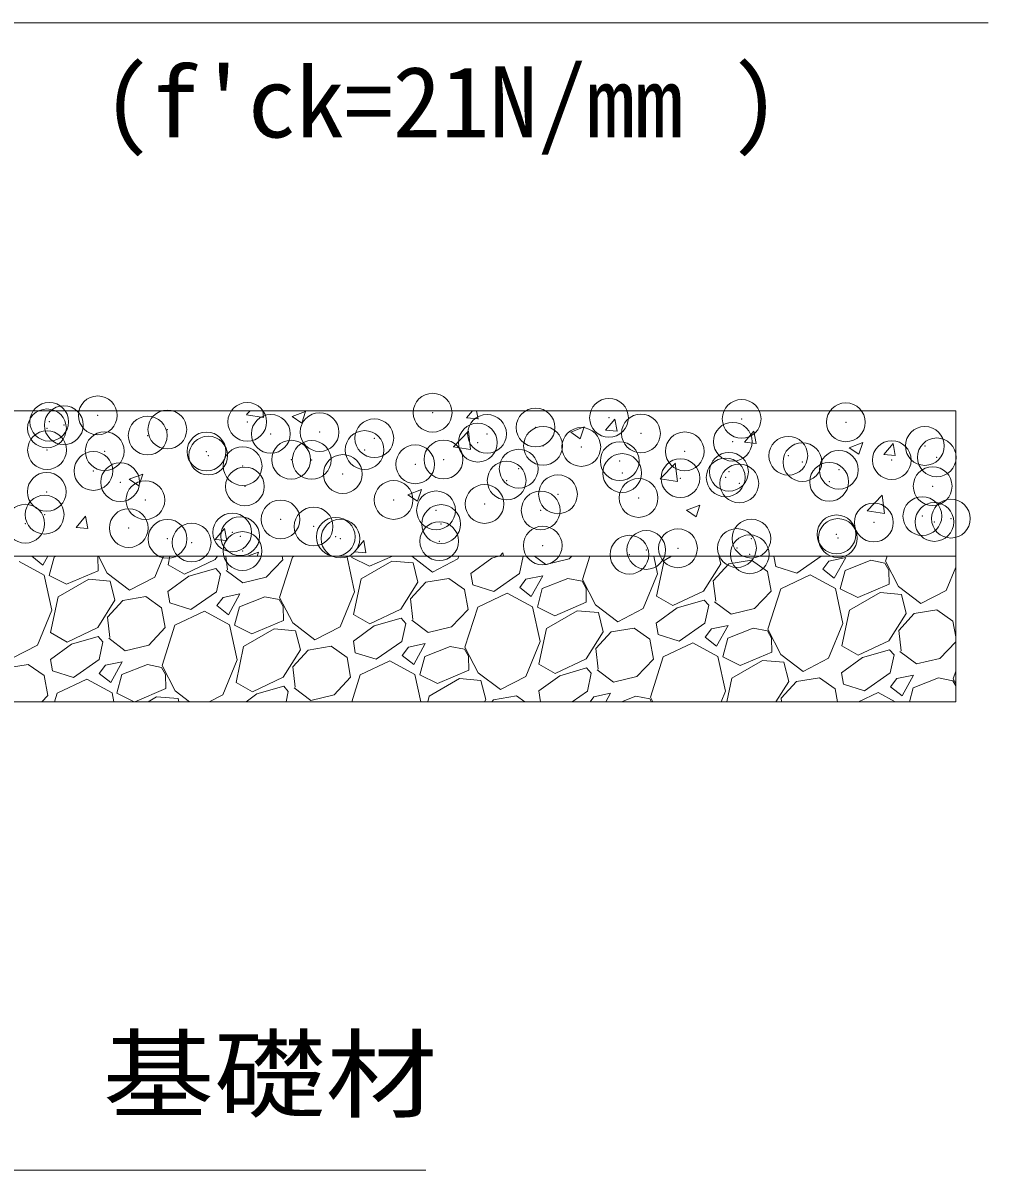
# Model space of a CAD drawing. Units: millimetres at full size; details may follow other scales. Extents: x 37600 to 71200, y 27760 to 51520.
# Drawn here: x 53188 to 54183, y 37597 to 38780 of the extents above; entities that cross this region are included whole.
import ezdxf
from ezdxf.enums import TextEntityAlignment as Align

# ---------------------------------------------------------------- set-up
doc = ezdxf.new("R2010")
doc.units = ezdxf.units.MM
doc.header["$LTSCALE"] = 80.0044
doc.header["$PDMODE"] = 32
doc.header["$PDSIZE"] = 40
for name, color, linetype, lineweight in [('0_2', 4, 'Continuous', 13), ('寸法', 6, 'Continuous', 13), ('ﾊｯﾁﾝｸﾞ', 4, 'Continuous', 9)]:
    doc.layers.add(name, color=color, linetype=linetype, lineweight=lineweight)
doc.styles.add('ＭＳ ゴシック', font='')
doc.styles.get('ＭＳ ゴシック').set_extended_font_data('MS Gothic')

msp = doc.modelspace()

# ---------------------------------------------------------------- linework, layer by layer
at = {"layer": '0_2', "color": 7}
for points in [[(50250, 38380), (50250, 38230), (50500, 38230), (50500, 37647), (52000, 37647), (52000, 38230), (54150, 38230), (54150, 38380), (51850, 38380), (51850, 37797), (50650, 37797), (50650, 38380)], [(52000, 38230), (54150, 38230), (54150, 38080), (52000, 38080)]]:
    msp.add_lwpolyline(points, close=True, dxfattribs=at)
at = {"layer": '寸法'}
for points in [[(52950, 38380), (52985.78, 38451.55), (53150, 38780), (54183.33, 38780)], [(52950, 38080), (52980.61, 38006.09), (53150, 37597), (53603.33, 37597)]]:
    msp.add_lwpolyline(points, dxfattribs=at)
at = {"layer": 'ﾊｯﾁﾝｸﾞ'}
for p, q in [((53418.26, 38376.03), (53422.06, 38380)), ((53436.02, 38373.25), (53435.24, 38380)), ((53465.32, 38373.96), (53479.33, 38379.34)), ((53475.27, 38367.25), (53479.33, 38379.34)), ((53645.3, 38372.6), (53651.51, 38380)), ((53657.25, 38371.55), (53655.7, 38380)), ((53418.24, 38376.01), (53436.02, 38373.25)), ((53465.32, 38373.96), (53475.27, 38367.25)), ((53645.3, 38372.6), (53657.25, 38371.56)), ((53788.75, 38360.05), (53798.39, 38371.54)), ((53800.71, 38359), (53798.39, 38371.54)), ((53631.71, 38342.93), (53647.28, 38359.17)), ((53649.47, 38340.15), (53647.26, 38359.14)), ((53752.75, 38357.94), (53766.75, 38363.32)), ((53752.75, 38357.94), (53762.7, 38351.23)), ((53762.7, 38351.23), (53766.75, 38363.32)), ((53788.75, 38360.05), (53800.71, 38359)), ((53932.2, 38347.5), (53941.85, 38358.99)), ((53944.16, 38346.45), (53941.85, 38358.99)), ((53631.68, 38342.91), (53649.47, 38340.15)), ((53932.2, 38347.5), (53944.16, 38346.45)), ((54040.18, 38341.93), (54054.18, 38347.3)), ((54040.18, 38341.93), (54050.12, 38335.22)), ((54050.12, 38335.22), (54054.18, 38347.3)), ((54075.66, 38334.95), (54085.3, 38346.44)), ((54087.61, 38333.9), (54085.3, 38346.44)), ((54075.66, 38334.95), (54087.61, 38333.9)), ((53845.15, 38309.83), (53860.73, 38326.06)), ((53862.92, 38307.05), (53860.71, 38326.04)), ((53297.28, 38309.45), (53311.28, 38314.83)), ((53297.28, 38309.45), (53307.23, 38302.74)), ((53307.23, 38302.74), (53311.28, 38314.83)), ((53845.13, 38309.8), (53862.92, 38307.05)), ((53584.7, 38293.44), (53598.71, 38298.81)), ((53594.65, 38286.73), (53598.71, 38298.81)), ((53584.7, 38293.44), (53594.65, 38286.73)), ((53872.13, 38277.42), (53886.13, 38282.8)), ((53882.08, 38270.71), (53886.13, 38282.8)), ((54058.6, 38276.72), (54074.18, 38292.96)), ((54076.37, 38273.94), (54074.16, 38292.94)), ((53242.69, 38259.81), (53252.34, 38271.3)), ((53254.65, 38258.77), (53252.34, 38271.3)), ((53872.13, 38277.42), (53882.08, 38270.71)), ((54058.58, 38276.7), (54076.37, 38273.94)), ((53242.69, 38259.81), (53254.65, 38258.77)), ((53386.15, 38247.26), (53395.79, 38258.75)), ((53398.1, 38246.22), (53395.79, 38258.75)), ((53386.15, 38247.26), (53398.1, 38246.22)), ((53529.6, 38234.71), (53539.24, 38246.2)), ((53529.6, 38234.71), (53541.55, 38233.67)), ((53541.55, 38233.67), (53539.24, 38246.2)), ((53209.61, 38210.4), (53183.67, 38224.52)), ((53196.89, 38230), (53208.34, 38220.98)), ((53208.34, 38220.98), (53213.35, 38230)), ((53219.77, 38229.2), (53214.64, 38210.07)), ((53221.81, 38230), (53219.77, 38229.2)), ((53264.92, 38229.4), (53264.57, 38230)), ((53265.15, 38214.98), (53264.92, 38229.4)), ((53265.65, 38230), (53274.72, 38212.42)), ((53323.88, 38208.47), (53332.71, 38230)), ((53337.54, 38221.21), (53339.4, 38230)), ((53386.14, 38226.64), (53354.43, 38211.56)), ((53388.27, 38230), (53386.14, 38226.64)), ((53398.69, 38216.1), (53397.03, 38230)), ((53419.44, 38230), (53430.66, 38234.31)), ((53429.22, 38230), (53430.66, 38234.31)), ((53438.66, 38208.46), (53455.77, 38226.43)), ((53465.66, 38228.9), (53452.47, 38187.34)), ((53455.77, 38226.43), (53455.12, 38230)), ((53467.99, 38230), (53465.66, 38228.9)), ((53522.09, 38229.15), (53520.54, 38230)), ((53529.89, 38193.24), (53522.09, 38229.15)), ((53527.45, 38230), (53527.13, 38228.83)), ((53527.13, 38228.83), (53545.23, 38219.88)), ((53536.61, 38206.82), (53568.13, 38225.02)), ((53545.23, 38219.88), (53568.89, 38230)), ((53568.13, 38225.02), (53590.19, 38223.2)), ((53588.76, 38230), (53610.2, 38213.74)), ((53590.19, 38223.2), (53595.14, 38203.43)), ((53610.2, 38213.74), (53636.36, 38227.23)), ((53636.36, 38227.23), (53637.5, 38230)), ((53671.44, 38228.08), (53649.8, 38212.36)), ((53678.15, 38230), (53671.44, 38228.08)), ((53679.63, 38230), (53682.69, 38233.65)), ((53683.37, 38230), (53682.69, 38233.65)), ((53703.76, 38230), (53699.99, 38212.23)), ((53715.52, 38230), (53727.04, 38221.38)), ((53727.04, 38221.38), (53751.15, 38227.22)), ((53751.15, 38227.22), (53753.79, 38230)), ((53772.54, 38230), (53764.96, 38206.1)), ((53842.38, 38212), (53838.47, 38230)), ((53841.27, 38188.72), (53849.09, 38225.57)), ((53849.09, 38225.57), (53856.76, 38230)), ((53905.67, 38230), (53907.63, 38222.19)), ((53915.79, 38222.05), (53939.39, 38225.97)), ((53939.39, 38225.97), (53955.76, 38214.41)), ((53964.25, 38219.31), (53962.47, 38230)), ((54011.06, 38230), (53985.99, 38212.46)), ((54019.1, 38225.11), (54012.71, 38216.58)), ((54036.45, 38228.66), (54019.1, 38225.11)), ((54024.56, 38207.25), (54036.45, 38228.66)), ((54062.33, 38225.83), (54035.99, 38215.47)), ((54076.93, 38222.94), (54062.33, 38225.83)), ((54081.13, 38215.67), (54076.93, 38222.94)), ((54079.08, 38230), (54077.45, 38224.85)), ((54077.45, 38224.85), (54090.93, 38198.69)), ((53232.74, 38201.12), (53265.15, 38214.98)), ((53274.72, 38212.42), (53297.72, 38194.99)), ((53354.43, 38211.56), (53337.54, 38221.21)), ((53386.7, 38217.26), (53358.95, 38209.32)), ((53391.41, 38211.9), (53386.7, 38217.26)), ((53391.41, 38211.9), (53387.5, 38193.48)), ((53397.47, 38215.4), (53414.55, 38202.63)), ((53651.76, 38200.56), (53649.8, 38212.36)), ((53699.99, 38212.23), (53673.5, 38193.71)), ((53827.61, 38175.99), (53842.38, 38212)), ((53907.63, 38222.19), (53889.87, 38194.15)), ((53899.89, 38204.79), (53915.79, 38222.05)), ((53959.5, 38193.94), (53955.76, 38214.41)), ((53985.99, 38212.46), (53964.25, 38219.31)), ((54012.71, 38216.58), (54024.56, 38207.25)), ((54035.99, 38215.47), (54030.86, 38196.34)), ((54081.37, 38201.25), (54081.13, 38215.67)), ((54140.09, 38194.74), (54150, 38218.89)), ((53217.41, 38174.49), (53209.61, 38210.4)), ((53214.64, 38210.07), (53232.74, 38201.12)), ((53224.12, 38188.06), (53255.64, 38206.26)), ((53255.64, 38206.26), (53277.7, 38204.45)), ((53277.7, 38204.45), (53282.65, 38184.67)), ((53297.72, 38194.99), (53323.88, 38208.47)), ((53358.95, 38209.32), (53337.31, 38193.6)), ((53414.55, 38202.63), (53438.66, 38208.46)), ((53528.78, 38169.97), (53536.61, 38206.82)), ((53595.14, 38203.43), (53577.38, 38175.39)), ((53587.4, 38186.03), (53603.3, 38203.29)), ((53603.3, 38203.29), (53626.9, 38207.22)), ((53626.9, 38207.22), (53643.28, 38195.66)), ((53673.5, 38193.71), (53651.76, 38200.56)), ((53706.61, 38206.36), (53700.22, 38197.82)), ((53723.96, 38209.91), (53706.61, 38206.36)), ((53712.07, 38188.5), (53723.96, 38209.91)), ((53749.85, 38207.07), (53723.5, 38196.71)), ((53764.45, 38204.18), (53749.85, 38207.07)), ((53768.65, 38196.91), (53764.45, 38204.18)), ((53764.96, 38206.1), (53778.45, 38179.94)), ((53902.42, 38183.61), (53899.89, 38204.79)), ((53999.89, 38210.79), (53969.39, 38196.41)), ((54025.82, 38196.67), (53999.89, 38210.79)), ((54048.96, 38187.39), (54081.37, 38201.25)), ((53216.3, 38151.21), (53224.12, 38188.06)), ((53290.82, 38184.54), (53314.42, 38188.46)), ((53314.42, 38188.46), (53330.79, 38176.9)), ((53339.28, 38181.8), (53337.31, 38193.6)), ((53387.5, 38193.48), (53361.01, 38174.95)), ((53394.12, 38187.6), (53387.74, 38179.06)), ((53411.47, 38191.15), (53394.12, 38187.6)), ((53399.59, 38169.74), (53411.47, 38191.15)), ((53437.36, 38188.31), (53411.01, 38177.95)), ((53451.96, 38185.43), (53437.36, 38188.31)), ((53452.47, 38187.34), (53465.96, 38161.18)), ((53515.12, 38157.23), (53529.89, 38193.24)), ((53647.02, 38175.18), (53643.28, 38195.66)), ((53687.4, 38192.03), (53656.9, 38177.66)), ((53713.34, 38177.91), (53687.4, 38192.03)), ((53700.22, 38197.82), (53712.07, 38188.5)), ((53723.5, 38196.71), (53718.37, 38177.58)), ((53768.89, 38182.5), (53768.65, 38196.91)), ((53858.16, 38179.07), (53841.27, 38188.72)), ((53889.87, 38194.15), (53858.16, 38179.07)), ((53942.39, 38175.98), (53959.5, 38193.94)), ((53969.39, 38196.41), (53956.2, 38154.85)), ((54033.62, 38160.75), (54025.82, 38196.67)), ((54030.86, 38196.34), (54048.96, 38187.39)), ((54040.34, 38174.33), (54071.86, 38192.53)), ((54071.86, 38192.53), (54093.92, 38190.72)), ((54090.93, 38198.69), (54113.93, 38181.26)), ((54093.92, 38190.72), (54098.87, 38170.94)), ((54113.93, 38181.26), (54140.09, 38194.74)), ((53282.65, 38184.67), (53264.89, 38156.64)), ((53274.92, 38167.27), (53290.82, 38184.54)), ((53334.53, 38156.43), (53330.79, 38176.9)), ((53361.01, 38174.95), (53339.28, 38181.8)), ((53387.74, 38179.06), (53399.59, 38169.74)), ((53411.01, 38177.95), (53405.89, 38158.83)), ((53456.16, 38178.15), (53451.96, 38185.43)), ((53456.4, 38163.74), (53456.16, 38178.15)), ((53589.93, 38164.86), (53587.4, 38186.03)), ((53656.9, 38177.66), (53643.72, 38136.1)), ((53721.14, 38142), (53713.34, 38177.91)), ((53718.37, 38177.58), (53736.47, 38168.64)), ((53736.47, 38168.63), (53768.89, 38182.5)), ((53778.45, 38179.94), (53801.45, 38162.5)), ((53801.45, 38162.5), (53827.61, 38175.99)), ((53862.68, 38176.84), (53841.05, 38161.11)), ((53890.43, 38184.78), (53862.68, 38176.84)), ((53895.14, 38179.41), (53890.43, 38184.78)), ((53895.14, 38179.41), (53891.23, 38160.99)), ((53901.2, 38182.91), (53918.28, 38170.14)), ((53918.28, 38170.14), (53942.39, 38175.98)), ((53202.63, 38138.47), (53217.41, 38174.49)), ((53277.44, 38146.1), (53274.92, 38167.27)), ((53374.91, 38173.28), (53344.41, 38158.9)), ((53400.85, 38159.15), (53374.91, 38173.28)), ((53423.99, 38149.88), (53456.4, 38163.74)), ((53545.67, 38160.32), (53528.78, 38169.97)), ((53577.38, 38175.39), (53545.67, 38160.32)), ((53577.94, 38166.02), (53550.19, 38158.08)), ((53582.66, 38160.66), (53577.94, 38166.02)), ((53588.72, 38164.16), (53605.79, 38151.38)), ((53629.9, 38157.22), (53647.02, 38175.18)), ((53727.85, 38155.57), (53759.37, 38173.77)), ((53759.37, 38173.77), (53781.43, 38171.96)), ((53781.43, 38171.96), (53786.39, 38152.19)), ((54032.51, 38137.48), (54040.34, 38174.33)), ((54098.87, 38170.94), (54081.11, 38142.91)), ((54091.14, 38153.54), (54107.03, 38170.81)), ((54107.03, 38170.81), (54130.63, 38174.73)), ((54130.63, 38174.73), (54147.01, 38163.17)), ((53264.89, 38156.64), (53233.18, 38141.56)), ((53317.42, 38138.46), (53334.53, 38156.43)), ((53344.41, 38158.9), (53331.23, 38117.34)), ((53408.65, 38123.24), (53400.85, 38159.15)), ((53405.89, 38158.83), (53423.99, 38149.88)), ((53415.36, 38136.82), (53446.89, 38155.02)), ((53446.89, 38155.02), (53468.95, 38153.2)), ((53465.96, 38161.18), (53488.96, 38143.74)), ((53468.95, 38153.2), (53473.9, 38133.43)), ((53488.96, 38143.74), (53515.12, 38157.23)), ((53550.19, 38158.08), (53528.56, 38142.36)), ((53582.66, 38160.66), (53578.74, 38142.23)), ((53605.79, 38151.38), (53629.9, 38157.22)), ((53720.03, 38118.72), (53727.85, 38155.57)), ((53786.38, 38152.19), (53768.62, 38124.15)), ((53778.65, 38134.79), (53794.55, 38152.05)), ((53794.55, 38152.05), (53818.15, 38155.97)), ((53818.15, 38155.97), (53834.52, 38144.41)), ((53843.01, 38149.31), (53841.05, 38161.11)), ((53891.23, 38160.99), (53864.74, 38142.46)), ((53897.86, 38155.11), (53891.47, 38146.58)), ((53915.2, 38158.66), (53897.86, 38155.11)), ((53903.32, 38137.25), (53915.2, 38158.66)), ((53941.09, 38155.83), (53914.74, 38145.47)), ((53955.69, 38152.94), (53941.09, 38155.83)), ((53959.89, 38145.67), (53955.69, 38152.94)), ((53956.2, 38154.85), (53969.69, 38128.69)), ((54018.85, 38124.74), (54033.62, 38160.75)), ((54093.66, 38132.37), (54091.14, 38153.54)), ((54150, 38146.78), (54147.01, 38163.17)), ((53233.18, 38141.56), (53216.3, 38151.21)), ((53265.46, 38147.26), (53237.71, 38139.32)), ((53270.17, 38141.9), (53265.46, 38147.26)), ((53270.17, 38141.9), (53266.26, 38123.48)), ((53276.23, 38145.4), (53293.31, 38132.63)), ((53530.52, 38130.56), (53528.56, 38142.36)), ((53578.74, 38142.23), (53552.26, 38123.71)), ((53706.36, 38105.99), (53721.14, 38142)), ((53838.26, 38123.94), (53834.52, 38144.41)), ((53864.74, 38142.46), (53843.01, 38149.31)), ((53878.64, 38140.79), (53848.15, 38126.41)), ((53904.58, 38126.67), (53878.64, 38140.79)), ((53891.47, 38146.58), (53903.32, 38137.25)), ((53914.74, 38145.47), (53909.62, 38126.34)), ((53960.13, 38131.25), (53959.89, 38145.67)), ((54081.11, 38142.91), (54049.4, 38127.83)), ((54133.63, 38124.73), (54150, 38141.91)), ((53176.47, 38124.99), (53202.63, 38138.47)), ((53237.71, 38139.32), (53216.07, 38123.6)), ((53293.31, 38132.63), (53317.42, 38138.46)), ((53407.54, 38099.97), (53415.36, 38136.82)), ((53473.9, 38133.43), (53456.14, 38105.39)), ((53466.16, 38116.03), (53482.06, 38133.29)), ((53482.06, 38133.29), (53505.66, 38137.22)), ((53505.66, 38137.22), (53522.03, 38125.66)), ((53552.26, 38123.71), (53530.52, 38130.56)), ((53585.37, 38136.36), (53578.98, 38127.82)), ((53602.72, 38139.91), (53585.37, 38136.36)), ((53590.83, 38118.5), (53602.72, 38139.91)), ((53628.6, 38137.07), (53602.26, 38126.71)), ((53643.2, 38134.18), (53628.6, 38137.07)), ((53647.4, 38126.91), (53643.2, 38134.18)), ((53643.72, 38136.1), (53657.2, 38109.94)), ((53781.17, 38113.61), (53778.65, 38134.79)), ((53927.72, 38117.39), (53960.13, 38131.25)), ((53969.69, 38128.69), (53992.69, 38111.26)), ((54049.4, 38127.83), (54032.51, 38137.48)), ((54081.67, 38133.53), (54053.93, 38125.59)), ((54086.39, 38128.17), (54081.67, 38133.53)), ((54086.39, 38128.17), (54082.47, 38109.75)), ((54092.45, 38131.67), (54109.52, 38118.9)), ((53169.57, 38114.54), (53193.17, 38118.46)), ((53193.17, 38118.46), (53209.55, 38106.9)), ((53218.03, 38111.8), (53216.07, 38123.6)), ((53266.26, 38123.48), (53239.77, 38104.95)), ((53272.88, 38117.6), (53266.49, 38109.06)), ((53290.23, 38121.15), (53272.88, 38117.6)), ((53278.34, 38099.74), (53290.23, 38121.15)), ((53316.12, 38118.31), (53289.77, 38107.95)), ((53330.72, 38115.43), (53316.12, 38118.31)), ((53331.23, 38117.34), (53344.72, 38091.18)), ((53393.88, 38087.23), (53408.65, 38123.24)), ((53525.77, 38105.18), (53522.03, 38125.66)), ((53566.16, 38122.03), (53535.66, 38107.66)), ((53592.09, 38107.91), (53566.16, 38122.03)), ((53578.98, 38127.82), (53590.83, 38118.5)), ((53602.26, 38126.71), (53597.13, 38107.58)), ((53647.64, 38112.5), (53647.4, 38126.91)), ((53736.91, 38109.07), (53720.03, 38118.72)), ((53768.62, 38124.15), (53736.91, 38109.07)), ((53821.15, 38105.98), (53838.26, 38123.94)), ((53848.15, 38126.41), (53834.96, 38084.85)), ((53912.38, 38090.75), (53904.58, 38126.67)), ((53909.62, 38126.34), (53927.72, 38117.39)), ((53919.09, 38104.33), (53950.62, 38122.53)), ((53950.62, 38122.53), (53972.68, 38120.72)), ((53972.68, 38120.72), (53977.63, 38100.94)), ((53992.69, 38111.26), (54018.85, 38124.74)), ((54053.92, 38125.59), (54032.29, 38109.87)), ((54109.52, 38118.9), (54133.63, 38124.73)), ((53213.28, 38086.43), (53209.55, 38106.9)), ((53239.77, 38104.95), (53218.03, 38111.8)), ((53266.49, 38109.06), (53278.34, 38099.74)), ((53289.77, 38107.95), (53284.64, 38088.83)), ((53334.92, 38108.15), (53330.72, 38115.43)), ((53335.15, 38093.74), (53334.92, 38108.15)), ((53456.14, 38105.39), (53424.43, 38090.32)), ((53468.69, 38094.86), (53466.16, 38116.03)), ((53508.66, 38087.22), (53525.77, 38105.18)), ((53535.66, 38107.66), (53526.88, 38080)), ((53598.16, 38080), (53592.09, 38107.91)), ((53597.13, 38107.58), (53615.23, 38098.64)), ((53615.23, 38098.63), (53647.64, 38112.5)), ((53657.2, 38109.94), (53680.2, 38092.5)), ((53680.2, 38092.5), (53706.36, 38105.99)), ((53741.44, 38106.84), (53719.8, 38091.11)), ((53769.19, 38114.78), (53741.44, 38106.84)), ((53773.9, 38109.41), (53769.19, 38114.78)), ((53773.9, 38109.41), (53769.99, 38090.99)), ((53779.96, 38112.91), (53797.04, 38100.14)), ((53797.04, 38100.14), (53821.15, 38105.98)), ((53985.79, 38100.81), (54009.39, 38104.73)), ((54009.39, 38104.73), (54025.76, 38093.17)), ((54034.25, 38098.07), (54032.29, 38109.87)), ((54082.47, 38109.75), (54055.99, 38091.22)), ((54106.45, 38107.42), (54089.1, 38103.87)), ((54094.56, 38086.01), (54106.45, 38107.42)), ((54132.33, 38104.58), (54105.99, 38094.22)), ((54146.93, 38101.7), (54132.33, 38104.58)), ((54150, 38111.66), (54147.45, 38103.61)), ((53253.67, 38103.28), (53223.17, 38088.9)), ((53279.61, 38089.15), (53253.67, 38103.28)), ((53303.03, 38080), (53335.15, 38093.74)), ((53424.43, 38090.32), (53407.54, 38099.97)), ((53456.7, 38096.02), (53428.95, 38088.08)), ((53461.41, 38090.66), (53456.7, 38096.02)), ((53467.47, 38094.16), (53484.55, 38081.38)), ((53606.61, 38085.57), (53638.13, 38103.77)), ((53638.13, 38103.77), (53660.19, 38101.96)), ((53660.19, 38101.96), (53665.14, 38082.19)), ((53913.93, 38080), (53919.09, 38104.33)), ((53977.63, 38100.94), (53964.36, 38080)), ((53969.89, 38083.54), (53985.79, 38100.81)), ((54028.17, 38080), (54025.76, 38093.17)), ((54055.99, 38091.22), (54034.25, 38098.07)), ((54089.1, 38103.87), (54082.71, 38095.33)), ((54082.71, 38095.33), (54094.56, 38086.01)), ((54105.99, 38094.22), (54102.18, 38080)), ((54150, 38096.39), (54146.93, 38101.7)), ((54147.45, 38103.61), (54150, 38098.66)), ((53207.16, 38080), (53213.28, 38086.43)), ((53223.17, 38088.9), (53220.35, 38080)), ((53281.59, 38080), (53279.61, 38089.15)), ((53284.64, 38088.83), (53302.5, 38080)), ((53316.95, 38080), (53325.64, 38085.02)), ((53325.64, 38085.02), (53347.7, 38083.2)), ((53344.72, 38091.18), (53359.46, 38080)), ((53347.7, 38083.2), (53348.51, 38080)), ((53379.85, 38080), (53393.88, 38087.23)), ((53428.95, 38088.08), (53417.83, 38080)), ((53461.41, 38090.66), (53459.15, 38080)), ((53484.55, 38081.38), (53508.66, 38087.22)), ((53605.42, 38080), (53606.61, 38085.57)), ((53665.14, 38082.19), (53663.76, 38080)), ((53671.42, 38080), (53673.3, 38082.05)), ((53673.3, 38082.05), (53696.9, 38085.97)), ((53696.9, 38085.97), (53705.36, 38080)), ((53721.65, 38080), (53719.8, 38091.11)), ((53769.99, 38090.99), (53754.28, 38080)), ((53776.61, 38085.11), (53772.79, 38080)), ((53793.96, 38088.66), (53776.61, 38085.11)), ((53789.15, 38080), (53793.96, 38088.66)), ((53819.85, 38085.83), (53805.03, 38080)), ((53834.45, 38082.94), (53819.85, 38085.83)), ((53836.15, 38080), (53834.45, 38082.94)), ((53834.96, 38084.85), (53837.46, 38080)), ((53907.97, 38080), (53912.38, 38090.75)), ((53970.31, 38080), (53969.89, 38083.54)), ((54069.89, 38089.55), (54049.63, 38080)), ((54087.42, 38080), (54069.89, 38089.55))]:
    msp.add_line(p, q, dxfattribs=at)
for p in [(53214.83, 38368.7), (53264.9, 38375.29), (53419.09, 38368.56), (53610.33, 38378.05), (53792.28, 38372.77), (53929.14, 38371.67), (53212.5, 38361.9), (53229.89, 38365.23), (53336.66, 38360.72), (53493.7, 38358.02), (53716.54, 38362.79), (53825.27, 38356.67), (54036.63, 38368.12), (53316.4, 38354.48), (53443.42, 38356.21), (53550.19, 38351.7), (53656.95, 38347.19), (53666.47, 38356.2), (53919.99, 38348.1), (53212.53, 38339.49), (53272.06, 38338.37), (53377.06, 38338), (53378.83, 38333.86), (53540.16, 38339.57), (53724.24, 38343.87), (53763.72, 38342.68), (53870.48, 38338.17), (53977.25, 38333.66), (54118.1, 38343.71), (53414.34, 38323.01), (53464.41, 38329.6), (53485.59, 38329.35), (53592.36, 38324.84), (53621.56, 38329.78), (53803.35, 38328.08), (53991.79, 38327.08), (54084.01, 38329.15), (54130.42, 38331.97), (53260.42, 38317.98), (53517.68, 38314.79), (53699.12, 38320.33), (53805.89, 38315.81), (53865.98, 38310.51), (53912.65, 38311.3), (53916.05, 38317.11), (54029.4, 38319.17), (53288.03, 38306.38), (53416.66, 38301.99), (53686.72, 38308.05), (53926.71, 38305.09), (54019.42, 38306.79), (54126.18, 38302.28), (53212.29, 38296.41), (53313.97, 38287.9), (53570.08, 38288.03), (53739.67, 38293.88), (53822.83, 38290.09), (53613.85, 38277.32), (53663.92, 38283.91), (53721.81, 38277.29), (53190.1, 38263.57), (53210.09, 38272.91), (53453.44, 38268.01), (53619.12, 38263.21), (54065.49, 38264.82), (54115.56, 38271.42), (54127.99, 38265.39), (54145.01, 38268.81), (53296.87, 38259.06), (53403.63, 38254.55), (53411.8, 38250.72), (53487.54, 38260.69), (54026.97, 38252.59), (53336.81, 38247.99), (53361.73, 38244.13), (53510.4, 38250.04), (53515.25, 38248.21), (53617.16, 38245.53), (53723.93, 38241.02), (53863.43, 38238.22), (53924.28, 38238.51), (53939.18, 38248.2), (54028.37, 38248.79), (53414.23, 38235.41), (53813.37, 38231.63), (53830.69, 38236.51), (53937.46, 38232)]:
    msp.add_point(p, dxfattribs=at)

# ---------------------------------------------------------------- texts
at = {"layer": '寸法', "color": 3, "style": 'ＭＳ ゴシック'}
msp.add_text("(f'ck=21N/mm )", height=73.31, dxfattribs=at).set_placement((53270, 38640), align=Align.BOTTOM_LEFT)
at = {"layer": '寸法', "style": 'ＭＳ ゴシック', "width": 1.15}
msp.add_text('基礎材', height=73.31, dxfattribs=at).set_placement((53270, 37637), align=Align.BOTTOM_LEFT)

doc.saveas('drawing.dxf')
